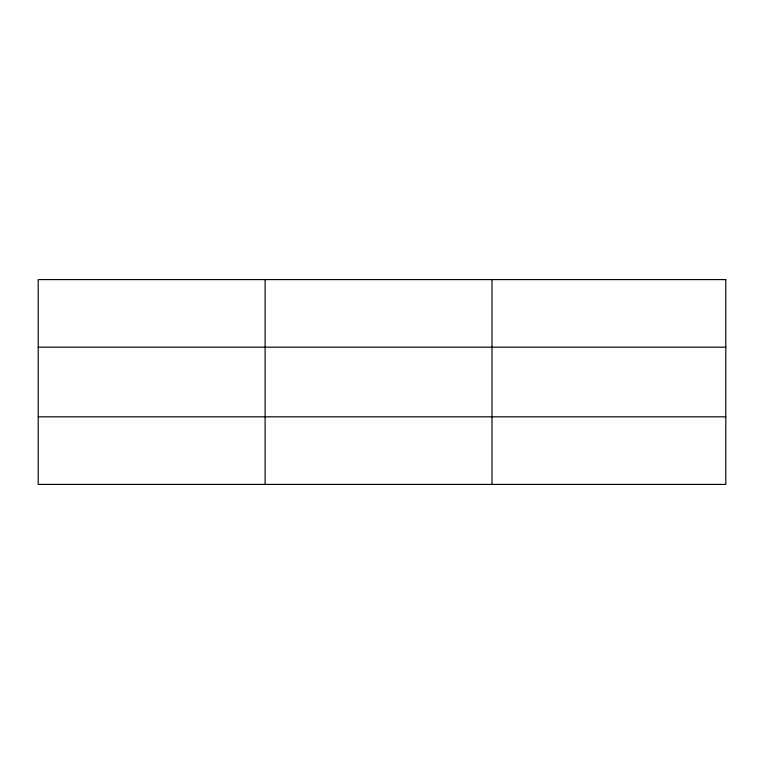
<?xml version="1.0" encoding="UTF-8"?>
<svg xmlns="http://www.w3.org/2000/svg" width="764" height="764" viewBox="0 0 764 764"><rect width="100%" height="100%" fill="white"/><g stroke="black" fill="none" stroke-linecap="round" stroke-linejoin="round"><path stroke-width="1.15" d="M265.108 484.405L265.108 279.595M492.016 484.405L492.016 279.595M38.2 347.181L725.8 347.181M38.2 416.819L725.8 416.819M725.8 279.595L725.8 484.405L38.2 484.405L38.2 279.595L725.8 279.595"/></g></svg>
